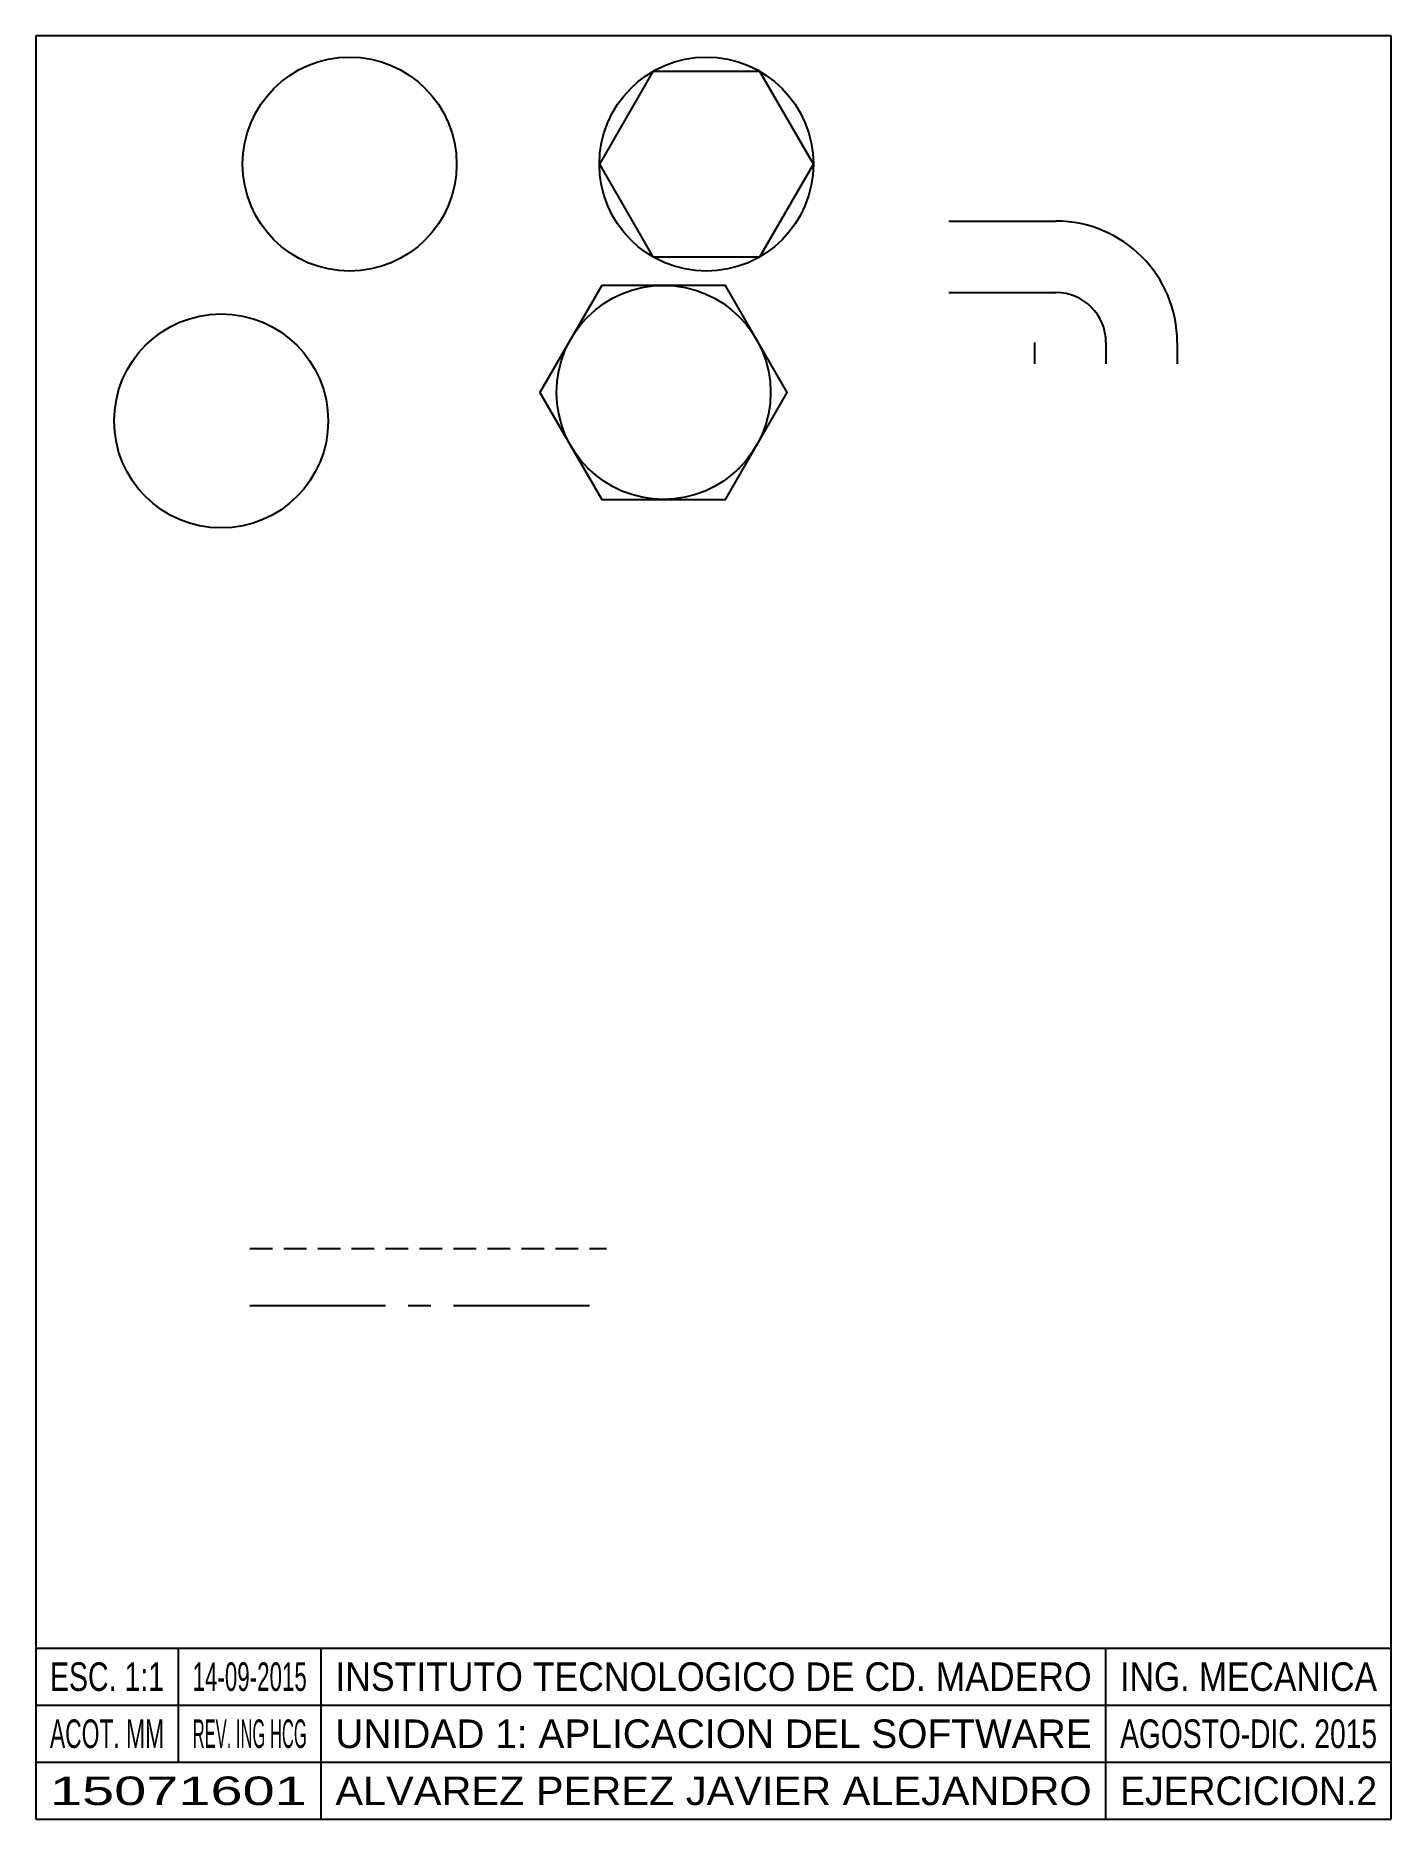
# Model space of a CAD drawing. Header units: millimetres. Extents: x 0 to 190, y 0 to 250.
import ezdxf
from ezdxf.enums import TextEntityAlignment as Align

# ---------------------------------------------------------------- set-up
doc = ezdxf.new("R2010")
doc.units = ezdxf.units.MM
doc.linetypes.add('CENTER2', pattern=[28.575, 19.05, -3.175, 3.175, -3.175])
doc.linetypes.add('HIDDEN2', pattern=[4.7625, 3.175, -1.5875])
for name, color, linetype in [('EJES', 4, 'CENTER2'), ('OCULTA', 3, 'HIDDEN2'), ('RECUADRO', 5, 'Continuous'), ('TEXTOS', 6, 'Continuous')]:
    doc.layers.add(name, color=color, linetype=linetype)
doc.styles.get("Standard").update_dxf_attribs({"font": 'ARIAL.TTF'})

msp = doc.modelspace()

# ---------------------------------------------------------------- linework, layer by layer
for p, q in [((128, 224), (143, 224)), ((128, 214), (143, 214)), ((140, 207), (140, 204)), ((150, 207), (150, 204)), ((160, 207), (160, 204))]:
    msp.add_line(p, q)
for points in [[(86.5, 244.99), (79, 232), (86.5, 219.01), (101.5, 219.01), (109, 232), (101.5, 244.99)], [(79.34, 215), (70.68, 200), (79.34, 185), (96.66, 185), (105.32, 200), (96.66, 215)]]:
    msp.add_lwpolyline(points, close=True)
for centre in [(44, 232), (94, 232), (88, 200), (26, 196)]:
    msp.add_circle(centre, 15)
for radius in [17, 7]:
    msp.add_arc((143, 207), radius, 0, 90)
at = {"layer": 'EJES'}
msp.add_line((30, 72), (80, 72), dxfattribs=at)
at = {"layer": 'OCULTA'}
msp.add_line((30, 80), (80, 80), dxfattribs=at)
at = {"layer": 'RECUADRO'}
for p, q in [((190, 250), (0, 250)), ((0, 250), (0, 0)), ((190, 0), (190, 250)), ((0, 24), (190, 24)), ((20, 8), (20, 24)), ((40, 0), (40, 24)), ((150, 0), (150, 24)), ((0, 16), (190, 16)), ((0, 8), (190, 8)), ((0, 0), (190, 0)), ((140, 0), (164, 0))]:
    msp.add_line(p, q, dxfattribs=at)

# ---------------------------------------------------------------- texts
at = {"layer": 'TEXTOS'}
for s, width, p, p2 in [('ESC. 1:1', 0.715471, (2, 18), (18, 18)), ('14-09-2015', 0.559756, (22, 18), (38, 18)), ('INSTITUTO TECNOLOGICO DE CD. MADERO', 0.891461, (42, 18), (148, 18)), ('ING. MECANICA', 0.846203, (152, 18), (188, 18)), ('ACOT. MM', 0.572712, (2, 10), (18, 10)), ('REV. ING HCG', 0.415592, (22, 10), (38, 10)), ('UNIDAD 1: APLICACION DEL SOFTWARE', 0.975395, (42, 10), (148, 10)), ('AGOSTO-DIC. 2015', 0.706885, (152, 10), (188, 10)), ('15071601', 1.447981, (2, 2), (38, 2)), ('ALVAREZ PEREZ JAVIER ALEJANDRO', 1.040719, (42, 2), (148, 2)), ('EJERCICION.2', 0.935015, (152, 2), (188, 2))]:
    msp.add_text(s, height=4, dxfattribs=dict(at, width=width)).set_placement(p, p2, align=Align.FIT)

doc.saveas('drawing.dxf')
